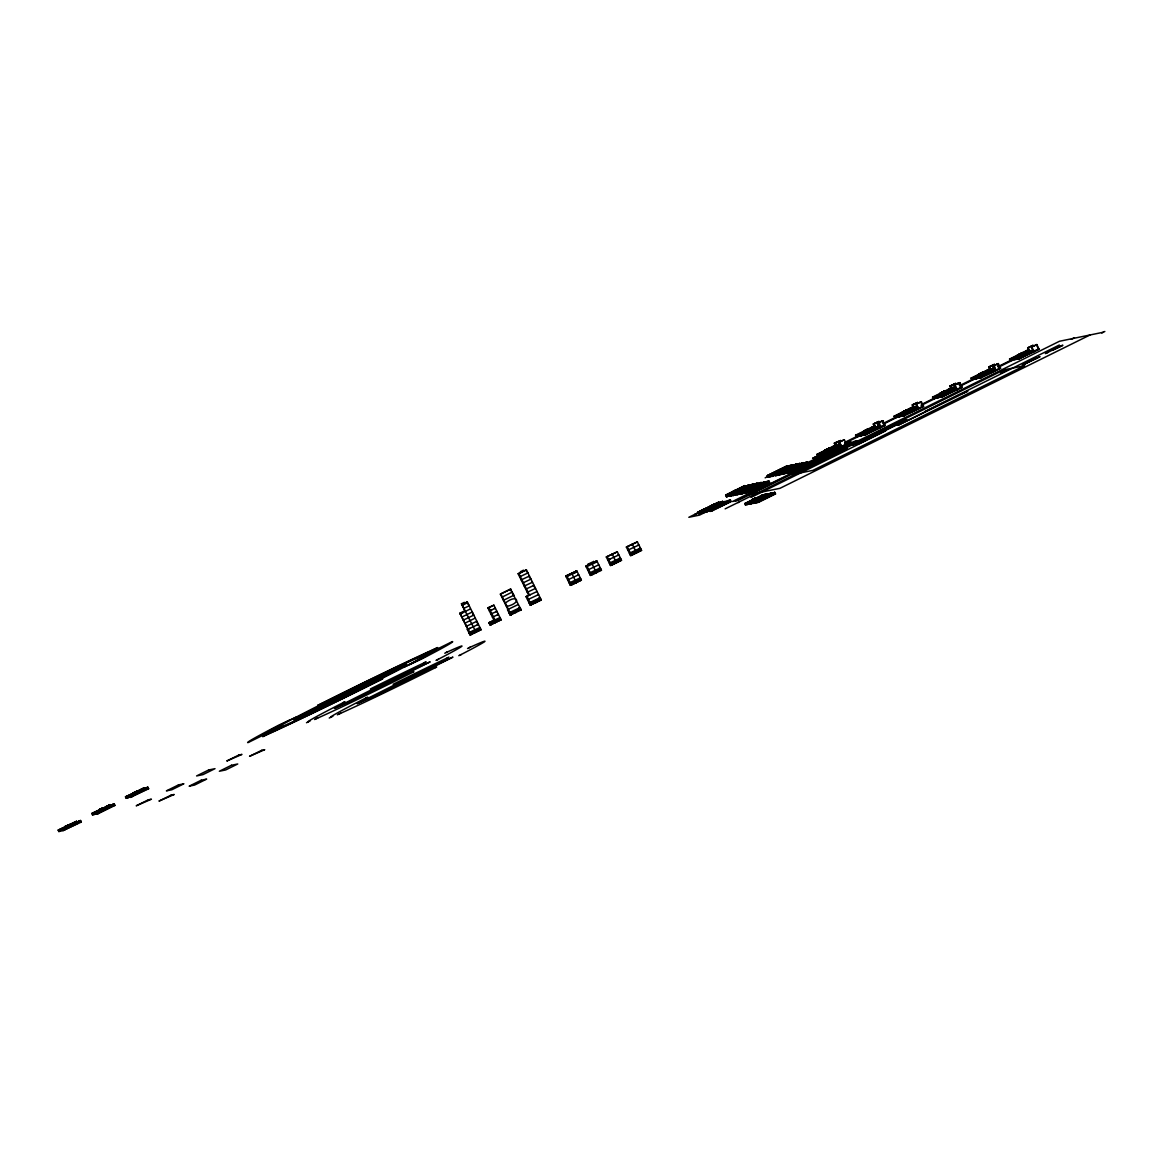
<?xml version="1.0" encoding="UTF-8"?>
<svg xmlns="http://www.w3.org/2000/svg" width="1163" height="1163" viewBox="0 0 1163 1163"><rect width="100%" height="100%" fill="white"/><g stroke="black" fill="none" stroke-linecap="round" stroke-linejoin="round"><path stroke-width="1.5" d="M863.615 431.284L869.139 428.58L863.76 431.255M852.799 444.891L858.367 441.998M906.297 420.017L900.729 422.925M907.823 411.731L909.96 410.612M828.667 450.866L831.414 449.369M343.114 697.16L357.245 687.057M829.452 448.22L830.644 447.624L825.149 450.299L829.495 448.017L826.326 449.718L828.419 448.511M99.931 809.259C96.849 811.556 107.868 805.319 101.152 808.968M103.652 808.561L102.315 809.404M762.128 497.546L761.096 498.055M864.865 430.397L863.687 430.979M980.046 373.439L978.519 374.399M825.628 451.113L829.568 449.151M98.913 809.768L101.806 808.474M103.696 808.692L107.011 807.064M760.791 498.389L764.309 496.717M864.996 430.586L867.947 429.176L866.333 429.903M866.537 430.819L864.603 431.778M868.209 431.168L867.162 431.691M950.142 390.652L949.095 391.175M982.023 373.716L980.089 374.675M983.709 374.064L982.648 374.573M831.443 449.5L833.086 448.685M866.537 431.08L870.011 429.365M868.209 431.313L870.098 430.383M950.142 390.797L952.032 389.867M982.023 373.977L985.497 372.247M983.694 374.195L985.584 373.265M760.675 496.964L757.026 498.854L760.762 496.935M832.534 448.816L838.596 445.909L836.749 446.737M66.843 825.919L65.215 826.66L69.984 824.32L64.895 826.646L67.483 825.614M754.235 499.043L751.88 500.105L756.517 497.822L751.749 500.061L755.63 498.069L754.365 498.68M756.313 498.622C749.292 501.864 763.277 495.191 756.284 498.476M68.733 824.989L68.966 824.829M824.552 450.372L827.198 449.194M946.973 391.059L948.557 390.346L945.417 391.858M760.907 497.619L759.163 498.534L763.51 496.441M68.922 824.887L65.099 826.559L65.898 826.137M100.934 808.968L99.96 809.521L102.635 808.183M829.393 448.089L824.523 450.386M827.155 449.078L824.974 450.241L827.053 449.165M940.024 393.428L944.967 390.928L940.038 393.254L942.815 391.844M979.828 373.803L983.244 372.204M71.437 824.8L68.893 825.774L72.993 823.782L70.332 825.163L72.179 824.378M762.928 496.586L759.497 498.375L760.239 498.2M766.388 496.281L763.931 497.56L766.068 496.47M944.443 393.516L945.286 393.079M943.6 393.908L945.17 393.109M711.073 506.806L709.982 507.373L711.654 506.617M905.497 412.749L909.917 410.612M72.528 824.044L69.271 825.57M827.053 449.092L829.335 448.293L826.777 449.223M944.196 391.262L944.981 390.826L941.201 392.803M752.635 499.654L755.47 498.331M752.926 499.363L751.385 500.177L755.238 498.244M759.076 498.462L760.035 497.982M759.744 498.273L762.288 496.877M1022.815 354.86L1024.661 353.945M1021.637 355.442L1022.917 354.744L1020.969 355.631M1025.533 353.378L1022.161 355.035M757.433 498.026L756.488 498.505M424.219 662.823L426.123 661.791M446.97 658.127L448.874 657.095M105.833 807.733L103.463 808.881M319.592 708.471L380.766 675.732M944.749 391.248L941.245 392.978M755.252 498.433L754.598 498.636M756.59 498.942L758.043 498.229M761.925 497.909C765.327 496.15 761.053 498.404 763.059 497.386M138.76 791.509L137.946 791.887L139.502 791.087M737.589 492.283L750.615 486.381L749.859 484.84L728.707 494.74L729.463 496.296L731.367 495.903L756.691 483.43L757.447 484.971M697.887 512.185L706.842 507.722M698.701 512.011L715.012 503.695L713.646 504.364M699.646 511.822L717.658 502.561M740.613 492.356L754.424 485.596L753.653 484.055L732.501 493.955L733.272 495.511L738.374 493.534M707.191 508.1L718.472 502.387M710.593 506.835L701.638 511.284L721.409 501.66M715.361 504.059L718.865 502.3L716.379 503.012M774.427 473.239L773.439 473.443L775.343 473.05M702.583 511.095L718.763 502.794M745.294 489.143L755.557 483.663L757.462 483.27L758.218 484.811L743.782 491.949M710.942 507.213L722.354 501.471M720.464 502.503L722.616 501.413L694.776 514.54L722.703 501.398M737.793 491.484L752.199 484.288L752.999 485.887L735.176 495.118L734.405 493.563L753.144 484.084L753.944 485.698M749.626 487.515L754.424 485.596M784.225 469.3L769.862 476.859L767.958 477.252L767.202 475.711L786.45 466.189L788.354 465.796L789.11 467.337L787.206 467.73L786.45 466.189L767.202 475.711L788.354 465.796L769.106 475.318L769.862 476.859L795.957 464.226L796.713 465.767L777.466 475.289L775.561 475.682L774.805 474.141L795.957 464.226L774.805 474.141M760.602 484.317L759.832 482.776L740.104 492.385L740.875 493.941L742.779 493.548L762.027 484.026L761.256 482.485L741.543 492.094L742.299 493.65M749.277 488.911L754.874 485.96M778.003 473.792L797.862 463.833L799.751 463.441L778.614 473.356L779.37 474.897L800.522 464.996L799.751 463.441L777.058 473.995L792.919 466.552L792.148 465.011L790.259 465.404L765.152 477.833M750.004 489.739L742.779 493.548L742.009 491.993L761.256 482.485L739.872 492.414M780.358 473.777L777.466 475.289L776.71 473.748L794.053 464.619L794.809 466.159L784.516 471.582M794.285 467.657L781.274 474.504L780.504 472.963L797.862 463.833L798.618 465.389L800.522 464.996L779.37 474.897L792.207 468.558M795.725 466.901L798.618 465.389L795.405 466.974M983.287 371.84L984.596 371.564L980.772 373.396L982.183 372.683M1020.198 353.93L1019.268 354.352L1020.678 353.654M754.525 498.607L752.883 499.639M762.128 496.95L760.428 498.113L762.695 496.746M836.851 446.796L837.549 446.432L836.517 446.985M102.737 808.198L101.53 808.794M444.76 653.243L447.653 651.745M467.526 648.532L470.419 647.05M829.888 449.165C836.648 445.952 827.533 450.008 832.068 448.017M943.687 391.538L941.885 392.44M758.712 498.011L759.628 497.473L758.349 498.084M762.23 497.139L761.271 497.59L762.419 496.819M284.368 725.596L262.649 736.644A114.221 2.588 -26.2 0 0 382.7 678.858L374.631 682.143M302.133 716.553L398.226 667.649M415.991 658.607L437.695 647.558A114.221 2.588 -26.2 0 0 317.659 705.36L325.727 702.074M754.86 499.189L756.023 498.607M830.905 448.627L830.048 449.136M314.592 719.534L317.848 717.891M337.357 714.838L340.599 713.195M100.018 809.404L100.992 808.91M828.943 449.63L827.547 450.168L829.161 449.354M67.076 825.526L68.094 825.207M70.943 824.771L72.033 824.349L68.661 826.05M102.635 809.07L104.975 808.241M941.332 392.832L943.6 391.509M904.494 411.033L903.331 411.644L907.634 409.55L902.11 412.254L906.413 410.074L905.076 410.859M941.23 392.629L945.504 390.724M135.257 792.105L137.307 791.029L133.73 792.832L136.289 791.538L134.908 792.134M907.736 411.746C911.37 409.783 902.779 414.29 905.744 412.603M907.852 411.586L906.718 412.167M756.633 498.433L758.102 498.171M826.399 449.412L827.62 448.845M944.24 392.44L943.077 393.036L945.679 391.684M710.782 506.894L712.541 506.079M711.96 506.37L707.627 508.536L710.23 507.359M105.513 807.907L103.594 808.91L105.077 808.096M946.944 391.19C935.939 396.787 955.128 387.264 946.246 391.582M759.09 498.549L760.762 497.648M520.515 571.658L521.14 572.385L520.515 571.658L523.263 570.364L523.641 571.135L523.263 570.364M518.131 573.722L518.872 573.577L529.528 595.223L528.787 595.383L518.131 573.722L526.403 569.855L541.246 600.006L530.226 605.182L526.039 596.677L530.328 594.54M518.872 573.577L526.403 569.855M465.258 611.476L461.449 603.742L464.211 602.463L464.589 603.234L464.211 602.463M469.867 628.296L467.352 629.532L470.026 634.954L481.046 629.779L467.337 601.94L461.827 604.527L474.882 629.939M467.337 601.94L462.074 604.469L461.449 603.742M467.846 629.43L459.865 613.192L464.88 610.706M462.743 612.727L460.243 613.962L470.274 609.005M507.984 609.586L500.366 594.119L510.412 589.161L521.184 609.935L510.15 615.096L507.49 609.688L518.015 604.629M500.366 594.119L510.906 589.06M487.879 607.856L488.867 607.638L494.958 620.024L493.955 620.228L487.879 607.856L493.882 605.167L501.108 619.864L490.088 625.025L488.94 622.699L494.682 619.864M488.867 607.638L493.882 605.167M491.905 609.703L489.39 610.938L495.409 608.264L494.406 608.467M734.275 492.821L733.402 491.062L735.452 490.045L737.342 489.652L738.214 491.426M725.654 495.133L744.902 485.625L725.654 495.133L726.512 496.906L745.963 487.341L744.902 485.625M588.231 564.07L589.103 564.738L588.231 564.07L593.741 561.482L594.119 562.252L593.741 561.482M742.183 492.749L737.066 494.726L736.31 493.17L757.462 483.27L729.463 496.296L736.731 492.879L735.292 491.411L741.311 488.431L748.579 485.029L749.365 486.643M743.346 489.783L742.59 488.242L749.859 484.84L728.707 494.74L735.321 491.469M749.961 486.512L749.176 484.913L729.957 494.493L730.713 496.034L756.328 483.503L757.084 485.044M775.038 472.12L780.46 469.271M565.785 576.048L576.804 570.888L581.369 580.163L571.338 585.134L570.35 585.338L565.785 576.048L576.804 570.888M585.847 566.134L596.881 560.959L601.445 570.248L591.415 575.205L590.411 575.409L585.847 566.134L596.881 560.959M748.187 488.271L733.272 495.511L738.563 493.025L737.197 491.019L730.611 494.348L731.367 495.903L737.982 492.632M834.293 443.205L840.529 440.53L834.293 443.205L836.575 447.842L838 447.551L835.717 442.899M873.268 424.059L879.024 421.486L873.268 424.059L875.55 428.711L876.495 428.507L874.213 423.87M949.778 386.087L951.203 385.796L953.486 390.434L952.061 390.724L949.778 386.087L955.07 383.616M988.754 366.956L994.51 364.382L988.754 366.956L991.036 371.593L991.981 371.404L989.698 366.752M726.512 496.906L734.536 492.938M912.243 404.928L917.52 402.456L912.243 404.928L914.045 409.667M955.55 383.514L950.738 385.898L953.02 390.535M1027.729 347.824L1033.006 345.338L1027.729 347.824L1030.011 352.462L1026.333 354.148M951.203 385.796L956.015 383.412L954.59 383.703M733.94 493.664L739.188 491.12L739.988 492.734M785.883 467.628L786.842 467.424L771.011 474.926L771.767 476.467L794.474 465.927L793.515 466.116M572.429 573.722L577.182 571.658L566.163 576.819L571.789 573.359L575.22 580.322M606.301 556.975L617.32 551.814L621.507 560.319L611.476 565.276L610.488 565.48L606.301 556.975L617.32 551.814M626.363 547.061L637.382 541.885L641.569 550.39L631.538 555.362L630.55 555.565L626.363 547.061L637.382 541.885M838.101 442.42L839.526 442.129L841.808 446.766L840.384 447.057L838.101 442.42L844.338 439.745L846.62 444.382L825.468 454.297L824.683 452.683L841.009 445.153L839.584 445.444M953.587 385.302L955.012 385.011L957.294 389.649L955.87 389.939L953.587 385.302L959.824 382.627L962.106 387.264L940.954 397.179L940.169 395.565L956.495 388.035L955.07 388.34M526.039 596.677L537.059 591.502M784.007 469.329L767.958 477.252L784.749 469.387M877.062 423.274L878.021 423.085L880.304 427.722L879.344 427.926L877.062 423.274L882.354 420.802L884.636 425.44L864.909 435.064L864.124 433.45L878.559 426.312L879.504 426.123L863.179 433.654L863.964 435.253L885.116 425.338L882.833 420.701L881.874 420.904L884.156 425.542M916.037 404.143L921.329 401.671L923.611 406.309L902.459 416.223L901.674 414.61L918 407.079L917.055 407.268L902.619 414.421L903.404 416.02L918.799 408.693L916.037 404.143L917.563 407.239M959.344 382.729L954.053 385.2L956.349 389.852M992.562 366.171L998.319 363.597L1000.602 368.235L979.45 378.149L978.665 376.536L995.005 369.005L994.045 369.194L979.609 376.332L980.409 377.946L995.79 370.619L993.507 365.967L992.562 366.171L994.845 370.808M1031.523 347.039L1036.815 344.553L1039.097 349.191L1017.945 359.105L1017.16 357.492L1033.5 349.961L1032.54 350.165L1018.105 357.303L1018.904 358.916L1034.285 351.575L1031.523 347.039L1033.805 351.677L1038.617 349.293L1036.335 344.655M698.687 511.764L697.8 512.2L699.704 511.807M700.039 511.095L701.405 510.426M702.757 509.743L704.124 509.074M708.209 507.053L709.561 506.385M710.927 505.701L712.294 505.033M839.526 442.129L844.338 439.745M878.021 423.085L882.833 420.701M916.517 404.041L921.329 401.671M955.012 385.011L959.824 382.627M993.507 365.967L998.319 363.597M1032.003 346.937L1036.815 344.553M718.08 502.721L718.952 502.285M942.684 392.091L943.615 391.727M1021.23 353.348L1018.497 354.628M817.08 454.253L818.97 453.861L819.77 455.474L817.865 455.867L817.08 454.253L836.328 444.731M855.575 435.224L857.465 434.831L858.265 436.43L856.361 436.823L855.575 435.224L874.823 425.702M894.071 416.18L895.961 415.787L896.76 417.401L894.856 417.793L894.071 416.18L913.318 406.657M932.566 397.135L934.456 396.743L935.256 398.357L933.351 398.749L932.566 397.135L951.814 387.628M971.061 378.106L972.966 377.713L973.751 379.327L971.846 379.719L971.061 378.106L990.309 368.584M1009.557 359.062L1011.461 358.669L1012.246 360.283L1010.342 360.675L1009.557 359.062L1028.804 349.554L1025.301 351.386M711.233 506.864L716.641 504.204L715.521 504.437M739.508 492.836L734.696 495.22L733.897 493.606M832.81 446.577L836.502 444.891M871.305 427.533L874.998 425.847M909.8 408.504L913.493 406.817M948.296 389.46L951.988 387.773M986.791 370.43L990.483 368.744M1020.518 353.799L1023.091 352.52L1021.783 352.796M58.15 830.12L76.642 821.456L58.15 830.12L58.848 831.53L60.505 831.182L77.34 822.852L76.22 821.543M91.804 813.475L110.311 804.811L91.804 813.475L92.502 814.885L94.159 814.536L110.994 806.206L109.889 804.898M125.473 796.829L143.965 788.165L125.473 796.829L126.171 798.225L127.828 797.891L144.663 789.561L143.965 788.165M756.473 484.927L760.791 482.572L761.547 484.128M818.97 453.861L836.619 445.138M857.465 434.831L875.114 426.094M895.961 415.787L915.208 406.265L916.008 407.879M934.456 396.743L952.104 388.02M972.966 377.713L990.6 368.991M1011.461 358.669L1029.095 349.947M71.917 823.404L76.54 821.238M105.571 806.759L110.194 804.592M139.24 790.113L143.863 787.947M944.908 392.062L941.143 393.981L943.411 393.065M746.094 490.263L748.492 489.071L747.736 487.53L748.536 487.428M751.502 487.588L754.714 486.003M780.373 473.312L775.561 475.682L779.53 473.821M783.586 471.713L794.809 466.159M820.874 453.468L822.779 453.076L823.564 454.689L821.66 455.082L820.874 453.468L835.31 446.33M881.307 426.123L860.169 436.038L859.37 434.439L873.806 427.286M905.366 414.232L898.665 417.008L897.865 415.395L915.514 406.672M956.698 388.849L937.16 397.964L936.36 396.35L954.009 387.628M974.856 377.321L994.103 367.799L994.903 369.412L975.655 378.934L974.856 377.321L991.196 369.79L990.251 369.979M1020.867 357.114L1014.151 359.89L1013.351 358.277L1027.787 351.139M743.913 491.6L765.065 481.7L765.821 483.241L746.573 492.763L744.669 493.156L743.913 491.6L765.065 481.7M788.281 472.134L783.164 474.111L782.408 472.571L801.656 463.048L803.56 462.656L804.316 464.211M838.988 444.644L821.819 453.279L822.619 454.878L837.055 447.74M954.489 387.541L937.32 396.161L938.105 397.775L956.219 388.951M993.449 368.395L975.815 377.117L976.6 378.731L994.249 370.008M67.788 825.468L66.306 826.006M135.94 792.628L140.665 790.418M822.779 453.076L837.215 445.938L835.79 446.229M897.865 415.395L916.938 406.381M936.36 396.35L952.701 388.82L951.276 389.125M1013.351 358.277L1029.691 350.746L1014.31 358.088L1015.095 359.701M62.133 829.292L80.523 820.409L81.323 822.037L62.831 830.702L62.133 829.292L80.625 820.627L78.968 820.976M95.788 812.646L114.178 803.764L114.977 805.392L98.143 813.707L96.485 814.056L95.788 812.646L114.279 803.982L112.622 804.331L113.32 805.726L114.977 805.392M129.456 796.001L147.846 787.118L148.646 788.747L130.14 797.411L129.456 796.001L147.948 787.336L146.291 787.685L146.974 789.081L148.646 788.747M782.408 472.571L803.56 462.656M835.339 447.072L812.588 458.324L833.348 448.889M845.094 442.245L858.105 435.82M874.358 427.78L859.37 434.439M884.098 422.954L911.734 409.289M921.489 404.477L952.366 389.198M960.493 385.186L973.489 378.76M976.746 377.146L989.742 370.721M997.869 366.694L1028.761 351.43M817.865 455.867L839.119 445.545M856.361 436.823L877.614 426.516M894.856 417.793L916.11 407.472M933.351 398.749L954.605 388.427M976.658 377.335L993.1 369.398M1010.342 360.675L1031.596 350.354M58.848 831.53L61.901 830.004M71.088 825.468L74.141 823.956M92.502 814.885L109.337 806.555L108.639 805.145M126.171 798.225L144.663 789.561M610.328 558.836L607.813 560.072L618.847 554.911L617.858 555.114M709.212 509.859L730.364 499.945L731.134 501.5L711.887 511.008L709.982 511.4L709.212 509.859L730.364 499.945M747.707 490.815L768.859 480.915L769.63 482.456L750.382 491.978L748.478 492.371L747.707 490.815L768.859 480.915M786.217 471.785L807.355 461.871L808.125 463.426L788.877 472.934L786.973 473.326L786.217 471.785L807.355 461.871M840.064 445.356L825.628 452.494L826.413 454.093M955.55 388.238L941.114 395.376L941.914 396.99L961.627 387.366L960.115 384.27M598.771 564.825L587.751 570.001M834.205 448.337L837.404 446.752M844.716 443.263L877.222 427.184M883.735 423.972L899.973 415.816M903.171 414.217L916.24 407.893M921.111 405.48L952.904 389.634M961.743 385.389L994.249 369.325M999.119 366.912L1030.011 351.633M744.669 493.156L765.821 483.241M783.164 474.111L803.197 464.444M821.66 455.082L840.907 445.56M860.169 436.038L877.803 427.315M898.665 417.008L916.299 408.271M937.16 397.964L955.274 389.14M1018.962 357.506L1026.973 353.552M62.831 830.702L78.125 823.142M96.485 814.056L113.32 805.726M130.14 797.411L146.974 789.081M904.421 414.421L912.446 410.466M791.48 470.55L841.779 445.763M844.992 444.179L851.185 441.969L790.36 472.062M975.655 378.934L990.382 372.189M1024.065 355.529L1030.491 352.36L1028.194 347.722M709.982 511.4L731.134 501.5M748.478 492.371L769.63 482.456M786.973 473.326L808.125 463.426M825.468 454.297L845.196 444.673M863.964 435.253L881.612 426.53M902.459 416.223L905.672 414.639M908.87 413.039L916.895 409.085M918.494 408.286L923.611 406.309M940.954 397.179L960.682 387.57L958.399 382.918M979.45 378.149L992.286 371.797M993.885 371.012L997.098 369.412M1017.945 359.105L1032.381 351.967M1033.994 351.168L1037.672 349.496M918.319 408.78L923.131 406.41M996.444 370.008L999.657 368.424M479.897 627.468L468.878 632.628M735.539 500.904L857.204 440.733L854.194 441.359L793.37 471.437L799.374 470.201L738.534 500.279L732.53 501.515L762.943 486.483L768.961 485.233M273.494 730.03L248.184 742.546A114.221 2.588 -26.2 0 1 278.713 725.174L296.449 716.975M294.181 719.795L406.163 664.422M426.865 654.173L452.174 641.671A114.221 2.588 -26.2 0 1 421.646 659.028L403.91 667.242M495.554 620.548L489.332 623.484L500.352 618.309L499.363 618.512L500.119 620.068L501.108 619.864M632.294 552.774L629.794 554.01L640.813 548.849L639.824 549.052M874.111 434.206L880.871 431.037M536.114 601.3L540.868 599.236L529.834 604.411M612.61 563.474L610.11 564.709L611.098 564.506M616.375 561.613L621.129 559.548L610.604 564.607L610.982 565.378M633.937 552.934L630.172 554.795L631.16 554.591M638.952 550.448L635.187 552.309L636.176 552.105M890.073 427.359L883.371 430.514M897.865 423.521L904.625 420.337M470.026 634.954L480.552 629.881L480.174 629.11M490.088 625.025L500.613 619.966L500.235 619.181M510.15 615.096L520.791 609.165L509.772 614.326M530.226 605.182L540.751 600.108L540.373 599.338M570.35 585.338L580.875 580.264L580.497 579.494M590.411 575.409L601.067 569.463L590.034 574.638M610.488 565.48L621.013 560.421L620.635 559.65M630.55 555.565L641.075 550.492L640.697 549.721M864.879 440.646L858.12 443.815M885.654 430.906L751.007 497.444M924.73 411.586L1059.348 345.018M1071.341 339.276L1074.423 337.764M959.533 394.679L897.967 425.295L967.834 391.204L960.086 394.402M744.771 503.594L763.161 494.711L763.96 496.325L762.303 496.674L761.605 495.264L763.262 494.929L744.771 503.594L745.468 504.989L770.575 493.17L771.374 494.798L769.717 495.147L769.019 493.737L770.676 493.388L752.185 502.053L752.883 503.463L773.453 494.377L772.232 492.836L747.547 504.568L746.85 503.157L764.818 494.362L766.039 495.903L764.367 496.238L763.684 494.842L765.341 494.493M755.412 499.349L760.137 497.139M760.718 496.659L765.239 494.275M746.85 503.157L767.318 493.853L768.118 495.467L766.446 495.816L765.763 494.406L767.42 494.071L748.928 502.736L749.626 504.131L751.283 503.797L774.732 492.312L775.532 493.941L758.698 502.271L757.04 502.605L756.343 501.195L758 500.86L758.698 502.271M762.797 496.238L767.318 493.853M745.468 504.989L750.062 502.721M1090.051 334.959L779.966 488.315L749.35 494.624L1059.435 341.282L1103.309 332.24M306.494 722.732L310.114 720.944M749.626 504.131L767.028 495.714M772.654 492.749L768.031 494.915M770.211 494.697L774.732 492.312M752.883 503.463L774.834 492.531L773.177 492.879L773.86 494.29L775.532 493.941M756.619 502.692L755.921 501.282L754.264 501.631L754.961 503.041L756.619 502.692L773.86 494.29M1101.783 332.996L1104.85 331.47M329.245 718.036L332.88 716.248M979.813 373.904L981.557 373.061M943.062 392.105L941.87 392.687M944.429 392.527L945.126 392.222M945.475 392.978L947.7 392.004M135.984 792.759L138.644 791.596M761.154 497.43L758.712 498.811L759.846 498.389M1019.995 354.032L1017.974 354.991L1019.66 354.221M828.87 449.703L829.524 449.34L825.628 451.128M830.193 448.802L826.297 450.91L828.507 449.834M907.3 411.993L907.184 412.022M754.002 498.854L752.476 499.639M944.778 392.294L946.813 391.219L945.592 391.771M828.536 449.877L830.673 448.613M945.563 392.934L946.682 392.513M754.467 498.811L755.121 498.287M756.052 498.723L755.005 499.203M834.133 448.075L836.357 447.043L835.659 447.406M67.12 825.817L65.811 826.21M830.382 448.874L832.912 447.624L831.981 447.929M138.252 791.756L139.124 791.262M297.335 717.542L403.023 666.661M764.934 497.008L763.742 497.648M981.005 373.308L980.016 373.716M774.369 473.254L775.11 472.905M776.259 472.382L786.842 467.424M732.501 493.955L753.653 484.055L748.332 486.468M783.397 470.114L787.002 468.326M775.736 474.606L771.767 476.467L791.014 466.945L790.259 465.404L771.011 474.926M784.153 471.655L796.713 465.767M737.066 494.726L742.357 492.24M749.626 488.838L758.218 484.811L756.313 485.204L755.557 483.663M750.12 489.608L740.875 493.941L762.027 484.026L751.443 488.983L760.122 484.419L759.366 482.878M137.292 792.163L138.164 791.712M310.943 710.259L389.416 673.944M436.023 660.38L438.495 659.247M458.774 655.685L461.246 654.551M979.609 373.904L978.868 374.021M981.005 373.207L980.002 373.657L982.197 372.553M765.05 496.906L762.739 497.837M1017.014 355.355L1019.355 354.337M1024.123 354.148L1025.839 353.363M988.608 371.637L990.585 370.648M991.05 370.561L989.044 371.564M873.558 428.667L875.099 427.766M873.239 428.74L875.565 427.679M343.07 702.656L345.004 701.783M365.822 697.96L367.755 697.088M412.603 672.316L413.941 671.749M435.355 667.62L436.692 667.053M983.68 372.887L985.628 371.927M984.596 373.614L985.643 373.09M951.043 390.216L952.09 389.692M868.194 430.005L870.128 429.045M869.11 430.732L870.157 430.208M981.049 372.945L982.212 372.364M865.854 429.903L867.031 429.321M755.848 498.52L757.258 497.938L753.958 499.45M763.001 497.11L764.018 496.616M100.803 808.823L101.835 808.314M106.444 807.485L102.213 809.433M332.327 699.385L368.031 684.833M1038.152 349.394L1039.097 349.191M1020.62 353.392L1021.739 353.159M1024.574 352.665L1025.475 352.491M1022.844 353.567L1023.585 353.421M1062.88 345.28L1053.184 349.932M1052.5 350.078L1062.43 345.367L1045.348 353.552L1048.343 352.273M1037.469 357.841L1022.248 364.978L1029.4 361.504M998.377 366.912L997.374 363.786M1031.712 360.356L1040.013 356.648L1023.164 364.789M987.387 371.055L988.303 370.866M998.697 368.627L1000.602 368.235M978.316 375.547L979.231 375.358M1004.047 371.419L1007.958 369.529L1000.456 373.279M960.202 387.657L962.106 387.264M921.866 404.898L920.849 401.758M914.205 407.864L898.825 415.206L899.61 416.805M909.088 409.783L909.975 409.594M907.358 410.684L908.099 410.524M879.882 426.428L880.842 426.225L861.114 435.849L860.315 434.235L875.71 426.894L861.274 434.046L862.059 435.645M883.211 425.731L885.116 425.338M871.901 428.173L872.802 427.984M862.83 432.651L863.746 432.462M844.716 444.775L846.62 444.382M846.62 448.787L847.405 448.627L725.145 508.856M817.778 457.641L820.773 457.015M823.782 456.39L826.777 455.78M785.912 467.686L792.148 465.011L772.901 474.533L773.671 476.074M786.682 469.227L787.627 469.038M783.891 470.87L784.88 470.739M747.416 486.73L747.707 488.373M755.979 484.956L757.215 486.41M754.583 485.32L755.31 486.803M748.87 487.297L750.397 488.678M733.402 491.062L735.307 490.67L736.164 492.429M749.132 488.067L748.812 486.367M744.931 489.216L744.131 489.303L744.887 490.859M746.065 488.983L738.214 492.778L738.97 494.333M745.425 489.972L745.687 491.556M740.104 492.385L741.354 493.839M723.502 503.027L702.365 512.941L704.255 512.549M714.024 505.033L715.928 504.64M772.755 492.967L771.098 493.301L771.796 494.711M713.195 505.571L714.126 505.382M766.024 496.238L766.999 496.034M737.938 502.532L738.723 502.372M631.378 544.575L632.367 544.371L635.42 550.564M637.92 545.185L638.909 544.982L627.889 550.143M639.446 548.282L640.435 548.078L629.401 553.239M611.316 554.504L612.305 554.286L615.343 560.479M641.569 550.39L640.202 549.823L641.191 549.619L630.666 554.693L631.044 555.463M519.657 576.819L527.929 572.937L525.661 570.001M635.565 553.079L636.554 552.876L635.798 551.335M521.184 579.915L529.441 576.034L528.7 576.194L530.968 579.13L522.696 583.012M586.225 566.904L597.259 561.729L595.878 561.162M621.507 560.319L620.141 559.752M609.339 563.168L620.359 557.993L619.37 558.211L619.748 558.981M609.717 563.939L620.751 558.778L619.864 558.095M599.308 568.126L600.297 567.922L589.278 573.083M531.753 582.372L532.494 582.227L524.222 586.094M577.72 574.958L578.709 574.755L567.689 579.915M600.457 570.452L601.445 570.248M589.656 573.868L600.675 568.692L599.686 568.896L600.064 569.681M595.427 572.923L596.43 572.719L595.66 571.178M525.749 589.19L534.006 585.323L533.265 585.469L535.532 588.405L527.261 592.287M511.924 592.243L501.893 597.215M467.235 602.812L462.714 605.196M580.003 579.596L580.991 579.392L569.972 584.553M581.369 580.163L580.381 580.366L579.625 578.825L580.613 578.622L569.594 583.782M569.216 583.012L580.235 577.851L580.119 578.723M463.732 608.394L469.241 605.807L466.843 602.041M503.419 600.312L513.944 595.238L510.412 589.161M537.582 594.802L538.585 594.598L527.551 599.759M504.946 603.393C517.419 592.926 522.478 603.146 506.457 606.49M459.865 613.192L471.015 634.751M541.246 600.006L539.865 599.439M529.078 602.856L540.097 597.695L539.109 597.898L539.487 598.669M461.769 617.059L472.294 612L473.312 615.183M472.818 615.285L473.821 615.082L463.281 620.155M529.456 603.626L540.475 598.465L539.603 597.797M495.932 611.549L496.921 611.345L490.917 614.035M519.047 607.827L520.035 607.609L509.016 612.785M519.425 608.598L520.413 608.394L509.394 613.555M474.838 618.28L464.807 623.252M497.459 614.646L498.447 614.442L492.443 617.131M520.181 610.139L521.184 609.935M515.165 612.625L516.154 612.421L515.398 610.866M466.334 626.334L476.859 621.275L477.891 624.473M499.741 619.298L500.73 619.079L489.71 624.255M477.397 624.575L478.386 624.371L467.352 629.532M488.94 622.699L489.943 622.496L491.077 624.822M494.726 621.769L495.714 621.565M479.287 628.442L480.29 628.238L469.256 633.399M481.046 629.779L479.679 629.212L480.668 629.009L469.634 634.169M475.042 632.468L476.03 632.265L475.26 630.709M140.142 790.52L141.29 790.288M139.138 791.044L140.112 790.84M106.487 807.166L107.636 806.933M77.34 822.852L75.668 823.2L74.984 821.79M79.651 822.386L81.323 822.037M1019.064 357.099L1019.849 358.713M1015.255 357.884L1016.055 359.498M993.565 364.571L995.092 367.668M980.569 376.143L981.354 377.757M976.76 376.928L977.545 378.542M954.532 385.113L956.815 389.75M950.258 385.985L952.541 390.637M942.059 395.187L942.859 396.787M938.265 395.958L939.05 397.572M912.708 404.826L914.99 409.478M903.564 414.217L904.363 415.831M899.769 415.002L900.555 416.616M880.071 424.684L878.559 421.588L873.747 423.972L876.03 428.609M877.542 423.187L879.824 427.824M865.068 433.261L865.868 434.86M826.573 452.291L827.373 453.904M805.465 462.263L806.221 463.819M801.656 463.048L802.412 464.604M788.107 471.393L788.877 472.934M784.313 472.178L785.069 473.719M766.955 481.308L767.725 482.849M763.161 482.093L763.917 483.634M751.763 484.448L752.519 485.989M747.954 485.233L748.71 486.774L742.75 489.914L741.311 488.431M749.612 490.423L750.382 491.978M753.857 501.718L754.54 503.128M746.82 489.623L747.591 491.164M746.035 488.911L746.791 490.466M745.817 491.208L746.573 492.763M750.586 502.387L751.283 503.797M748.507 502.823L749.205 504.219M746.442 503.245L747.126 504.655M737.444 492.938L738.2 494.493M737.08 493.01L737.836 494.566M732.952 493.795L733.751 495.409M729.332 494.551L730.117 496.15M725.843 495.089L726.715 496.863M728.46 500.337L729.23 501.893M711.116 509.467L711.887 511.008M635.681 552.207L636.059 552.977M627.351 546.857L631.538 555.362M629.91 553.137L630.288 553.908M615.736 561.249L616.492 562.805L615.125 562.238M615.62 562.136L615.997 562.907M607.29 556.772L611.476 565.276M609.834 563.066L610.212 563.837M599.803 568.024L600.181 568.794M591.851 563.444L595.282 570.408M586.835 565.93L591.415 575.205M589.772 572.981L590.15 573.766M590.528 574.537L590.906 575.307M575.816 571.091L576.194 571.862M575.598 581.093L576.354 582.648L574.987 582.082M575.481 581.98L575.859 582.75M566.774 575.845L571.338 585.134M569.71 582.91L570.088 583.681M570.466 584.451L570.844 585.236M535.46 600.951L536.23 602.492L534.849 601.925L535.736 602.594M527.028 596.474L531.215 604.978M529.572 602.754L529.95 603.524M530.328 604.309L530.721 605.08M519.541 607.711L519.919 608.496M500.875 594.017L511.139 614.893M509.51 612.683L509.888 613.453M510.266 614.224L510.644 614.994M499.857 618.411L499.974 617.538L489.434 622.598L489.827 623.383M495.22 621.667L495.598 622.438M490.204 624.153L490.582 624.924M469.372 632.527L469.75 633.297M470.143 634.068L470.521 634.853M142.308 788.499L142.991 789.91M131.114 795.666L131.812 797.062M127.13 796.481L127.828 797.891M97.459 812.312L98.143 813.707M93.476 813.126L94.159 814.536M63.791 828.957L64.488 830.353M59.807 829.771L60.505 831.182M468.965 647.791A85.888 1.948 -26.2 0 1 460.01 655.118M436.023 667.344A85.888 1.948 -26.2 0 1 338.971 714.024M331.062 717.149A85.888 1.948 -26.2 0 1 366.796 697.524M393.138 684.28A85.888 1.948 -26.2 0 1 447.929 657.618M446.214 652.501A85.888 1.948 -26.2 0 1 437.259 659.814M413.272 672.04A85.888 1.948 -26.2 0 1 316.22 718.719M308.311 721.845A85.888 1.948 -26.2 0 1 344.03 702.219M370.372 688.976A85.888 1.948 -26.2 0 1 425.164 662.314M435.093 650.102A95.104 2.152 -26.2 0 1 409.681 664.567M320.973 704.008A102.591 2.326 -26.2 0 1 428.798 652.094M263.289 735.074A97.299 2.21 -26.2 0 1 289.296 720.275M379.981 679.962A104.67 2.37 -26.2 0 1 269.976 732.923M351.488 700.867L350.775 701.812L430.165 661.82L391.568 679.657L334.421 708.398L351.488 700.867M374.253 696.172L373.541 697.117L452.93 657.11L414.333 674.962L357.172 703.702L374.253 696.172M132.538 793.37L134.646 792.265L132.538 793.37M322.18 705.956L317.063 708.95L391.117 672.403L334.813 698.367L316.409 708.354L322.18 705.956M835.296 447.537L834.365 448.017L835.296 447.581M717.891 502.939L688.845 517.302L699.559 515.093L728.605 500.73L717.891 502.939M717.818 504.248L698.57 513.755L719.723 503.855L717.818 504.248M725.421 502.678L706.174 512.185L727.326 502.285L725.421 502.678M1003.713 369.965L791.988 474.678L812.893 470.361L1024.618 365.647L1003.713 369.965M880.26 431.168L852.217 445.036L858.73 443.699L906.893 419.872L883.909 430.412L880.26 431.168M148.282 799.839L136.216 805.814L151.423 799.185L148.282 799.839M178.477 784.909L166.396 790.869L171.819 789.764L183.885 783.789L178.477 784.909M208.671 769.979L196.591 775.939L202.914 774.645L214.995 768.67L208.671 769.979M238.866 755.034L226.785 761.009L241.962 754.394L238.866 755.034M171.048 795.143L158.968 801.103L174.188 794.489L171.048 795.143M201.243 780.213L189.162 786.173L194.57 785.069L206.651 779.094L201.243 780.213M231.437 765.269L219.356 771.243L225.666 769.95L237.746 763.975L231.437 765.269M261.617 750.339L249.551 756.313L264.728 749.699L261.617 750.339M495.336 620.795L494.348 620.998L495.104 622.539L496.092 622.336L495.336 620.795M308.718 714.315A85.888 1.948 -26.2 0 0 427.17 654.347A85.888 1.948 -26.2 0 0 314.65 707.656A85.888 1.948 -26.2 0 0 308.718 714.315M319.912 708.325A62.7 1.425 -26.2 0 0 406.381 664.538A62.7 1.425 -26.2 0 0 324.23 703.455A62.7 1.425 -26.2 0 0 319.912 708.325"/></g></svg>
